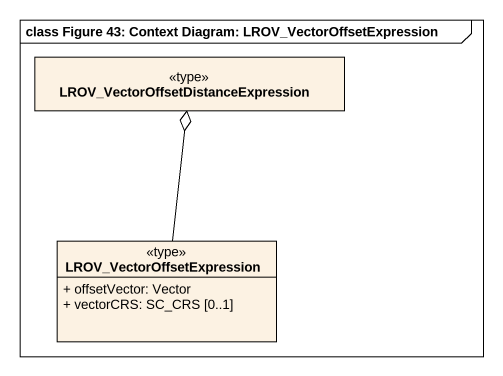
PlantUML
@startuml
mainframe class Figure 43: Context Diagram: LROV_VectorOffsetExpression
hide circle
hide empty members
skinparam classAttributeIconSize 0
class "LROV_VectorOffsetDistanceExpression" as LROV_VectorOffsetDistanceExp <<type>>
class LROV_VectorOffsetExpression <<type>> {
  + offsetVector: Vector
  + vectorCRS: SC_CRS [0..1]
}
LROV_VectorOffsetDistanceExp o-- LROV_VectorOffsetExpression
@enduml
